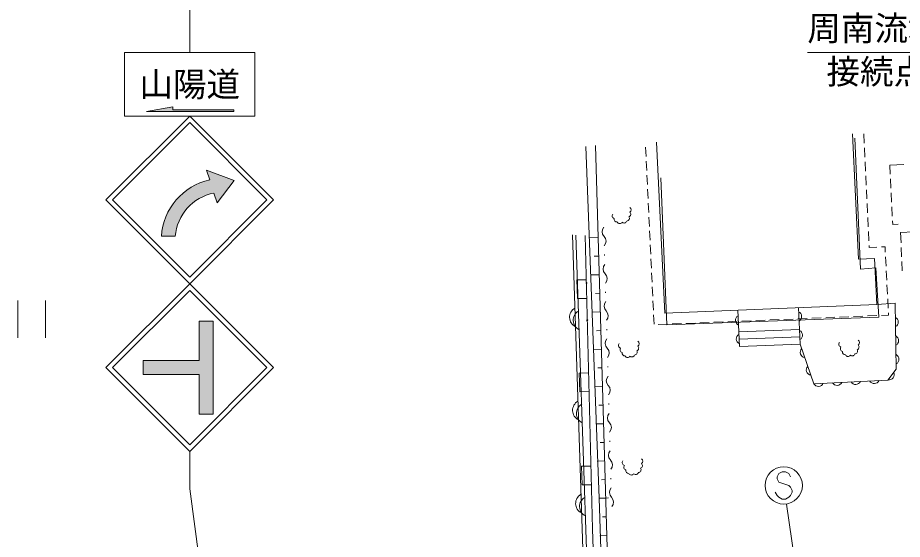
# Model space of a CAD drawing. Units: millimetres, scale not verified. Extents: x 40000 to 680000, y 20000 to 380000.
# Drawn here: x 376450 to 423919, y 305848 to 333835 of the extents above; entities that cross this region are included whole.
import ezdxf
from ezdxf.enums import TextEntityAlignment as Align

# ---------------------------------------------------------------- set-up
doc = ezdxf.new("R2010")
doc.units = ezdxf.units.MM
doc.header["$LTSCALE"] = 1000
for name, color, linetype, lineweight in [('M-BGD', 7, 'Continuous', 13), ('M-BMK-HTXT', 7, 'Continuous', 13), ('M-STR-HTXT', 7, 'Continuous', 13), ('M-STR-STRC', 7, 'Continuous', 13)]:
    doc.layers.add(name, color=color, linetype=linetype, lineweight=lineweight)
doc.styles.add('ＭＳ ゴシック', font='')
doc.styles.get('ＭＳ ゴシック').set_extended_font_data('MS Gothic')

msp = doc.modelspace()

# ---------------------------------------------------------------- hatches: boundary and pattern name
at = {"layer": 'M-STR-STRC'}
for points in [[(388047, 328804), (388047, 328898), (384778, 328898), (384778, 329051), (383360, 328804)], [(388058, 325093), (386588, 325657), (386754, 325138, 0.33299), (384161, 322106), (384161, 322106), (384904, 322105, -0.33505), (386980, 324428), (386980, 324428), (387146, 323909)], [(386931, 312558), (386931, 317558), (386181, 317558), (386181, 315433), (383181, 315433), (383181, 314683), (386181, 314683), (386181, 312558)]]:
    msp.add_hatch(color=256, dxfattribs=at).paths.add_polyline_path(points)

# ---------------------------------------------------------------- linework, layer by layer
at = {"layer": 'M-BGD'}
for p, q in [((421573, 320882), (421255, 327605)), ((421879, 327104), (421856, 327604)), ((410735, 327163), (411169, 317986)), ((406929, 326920), (407652, 308056)), ((407453, 326970), (408131, 303623)), ((410147, 326885), (410171, 326385)), ((421915, 326355), (421891, 326854)), ((410183, 326135), (410206, 325636)), ((421950, 325606), (421927, 326105)), ((423253, 325919), (424002, 325955)), ((423276, 325434), (423253, 325919)), ((410218, 325386), (410242, 324887)), ((421986, 324857), (421962, 325356)), ((423311, 324685), (423288, 325184)), ((410254, 324637), (410277, 324138)), ((422021, 324107), (421998, 324607)), ((423347, 323936), (423323, 324435)), ((410289, 323888), (410313, 323388)), ((422057, 323358), (422033, 323858)), ((423382, 323186), (423359, 323686)), ((410325, 323139), (410348, 322639)), ((422092, 322609), (422068, 323109)), ((423404, 322735), (423394, 322937)), ((410360, 322390), (410384, 321890)), ((422128, 321860), (422104, 322359)), ((423701, 322749), (423404, 322735)), ((423829, 322316), (424519, 322344)), ((423852, 321757), (423829, 322316)), ((406222, 322184), (406832, 303333)), ((406406, 322169), (407057, 303024)), ((406897, 322145), (407299, 306406)), ((407597, 322045), (407107, 322030)), ((410396, 321640), (410419, 321141)), ((422144, 321513), (422139, 321610)), ((422546, 321530), (422144, 321513)), ((422992, 321549), (422796, 321541)), ((423008, 321247), (422992, 321549)), ((423883, 321008), (423862, 321507)), ((407627, 321045), (407382, 321038)), ((407941, 321123), (407942, 321073)), ((410431, 320891), (410455, 320392)), ((421573, 320882), (422424, 320922)), ((422550, 318448), (422424, 320922)), ((423046, 320498), (423021, 320997)), ((423914, 320259), (423893, 320758)), ((407656, 320046), (407179, 320032)), ((410467, 320142), (410490, 319643)), ((423085, 319749), (423059, 320248)), ((406958, 319774), (406458, 319761)), ((406458, 319761), (406483, 318761)), ((423123, 318999), (423097, 319499)), ((407685, 319046), (407447, 319039)), ((407998, 319124), (408000, 319074)), ((410502, 319393), (410526, 318894)), ((376450, 318655), (376450, 316655)), ((377950, 318655), (377950, 316655)), ((406483, 318761), (406983, 318774)), ((410537, 318644), (410561, 318144)), ((423538, 318517), (422550, 318448)), ((423161, 318250), (423136, 318750)), ((423596, 314969), (423538, 318519)), ((407714, 318046), (407252, 318033)), ((422550, 318451), (411169, 317986)), ((415091, 318146), (415181, 316187)), ((418437, 316310), (418344, 318279)), ((410573, 317895), (410597, 317395)), ((415311, 317555), (415811, 317575)), ((416061, 317586), (416560, 317606)), ((416810, 317616), (417310, 317637)), ((417560, 317647), (418059, 317667)), ((418309, 317678), (418809, 317698)), ((419058, 317708), (419558, 317729)), ((419808, 317739), (420307, 317759)), ((420557, 317769), (421057, 317790)), ((421306, 317800), (421806, 317820)), ((422056, 317831), (422555, 317851)), ((422805, 317861), (423181, 317877)), ((423181, 317877), (423174, 318001)), ((408055, 317125), (408057, 317075)), ((410815, 317371), (411315, 317392)), ((411565, 317402), (412064, 317422)), ((412314, 317433), (412814, 317453)), ((413063, 317463), (413563, 317484)), ((413813, 317494), (414312, 317514)), ((414562, 317524), (415062, 317545)), ((415150, 316986), (418407, 317110)), ((407744, 317047), (407512, 317040)), ((415165, 316586), (418422, 316710)), ((415181, 316187), (418437, 316310)), ((418437, 316310), (419164, 314192)), ((407773, 316047), (407324, 316034)), ((407085, 314775), (406585, 314762)), ((406585, 314762), (406611, 313763)), ((407802, 315048), (407578, 315041)), ((408112, 315126), (408114, 315076)), ((423145, 314387), (423596, 314969)), ((419164, 314192), (423145, 314387)), ((406611, 313763), (407111, 313775)), ((407831, 314048), (407396, 314035)), ((407861, 313049), (407643, 313042)), ((408170, 313127), (408171, 313077)), ((407890, 312049), (407468, 312037)), ((407919, 311049), (407708, 311043)), ((408227, 311127), (408228, 311077)), ((407948, 310050), (407540, 310038)), ((407213, 309777), (406713, 309764)), ((406713, 309764), (406739, 308764)), ((407978, 309050), (407774, 309044)), ((408284, 309128), (408285, 309078)), ((406739, 308764), (407238, 308777)), ((407652, 308056), (408151, 308073)), ((407810, 303577), (407652, 308056)), ((408007, 308051), (407652, 308040)), ((408036, 307051), (407839, 307045)), ((407299, 306406), (407380, 303212)), ((408066, 306052), (407685, 306040))]:
    msp.add_line(p, q, dxfattribs=at)
msp.add_lwpolyline([(410965, 325244), (411280, 317364), (422659, 317767), (422502, 320407), (421678, 320347), (421363, 327370)], dxfattribs=at)
for centre in [(406972, 319602), (407013, 317599)]:
    msp.add_circle(centre, 25.1, dxfattribs=at)
for centre, radius, start, end in [((408500, 323205), 150, 142.015, 255.5721), ((409199, 323291), 150, 291.0694, 48.4353), ((409219, 323530), 150, 302.1749, 58.4295), ((408608, 323024), 150, 166.0405, 275.6166), ((408760, 322936), 150, 204.1569, 327.7428), ((408987, 322967), 150, 228.0739, 342.5176), ((409125, 323072), 150, 271.7094, 31.7856), ((408168, 322355), 362, 138.0353, 225.2409), ((407658, 321840), 362, 318.0353, 45.2409), ((408226, 320356), 362, 138.0353, 225.2409), ((407715, 319841), 362, 318.0353, 45.2409), ((408283, 318357), 362, 138.0353, 225.2409), ((406632, 317764), 567, 119.9274, 243.7824), ((406828, 317603), 567, 120.0213, 243.8763), ((407772, 317842), 362, 318.0353, 45.2409), ((418233, 317802), 283, 300.7833, 64.6382), ((415249, 317601), 283, 120.7011, 244.5562), ((423421, 317505), 283, 299.0051, 62.8601), ((415295, 316602), 283, 120.7011, 244.5562), ((418280, 316803), 283, 300.7833, 64.6382), ((423438, 316505), 283, 299.0051, 62.8601), ((408340, 316358), 362, 138.0353, 225.2409), ((408840, 316256), 150, 138.2897, 256.9051), ((409623, 316104), 150, 291.0694, 48.4353), ((409643, 316343), 150, 302.1749, 58.4295), ((420663, 316314), 150, 138.2897, 256.9051), ((420747, 316075), 150, 142.015, 255.5721), ((421446, 316161), 150, 291.0694, 48.4353), ((421465, 316400), 150, 302.1749, 58.4295), ((407829, 315843), 362, 318.0353, 45.2409), ((408924, 316018), 150, 142.015, 255.5721), ((409032, 315836), 150, 166.0405, 275.6166), ((409184, 315748), 150, 204.1569, 327.7428), ((409411, 315780), 150, 228.0739, 342.5176), ((409549, 315885), 150, 271.7094, 31.7856), ((418725, 315881), 283, 137.0156, 260.8707), ((420855, 315894), 150, 166.0405, 275.6166), ((421007, 315806), 150, 204.1569, 327.7428), ((421234, 315837), 150, 228.0739, 342.5176), ((421372, 315942), 150, 271.7094, 31.7856), ((423454, 315505), 283, 299.0051, 62.8601), ((419050, 314935), 283, 137.0156, 260.8707), ((423208, 314686), 283, 260.344, 24.199), ((408397, 314359), 362, 138.0353, 225.2409), ((420416, 314387), 283, 210.876, 334.7311), ((421415, 314436), 283, 210.876, 334.7311), ((422414, 314485), 283, 210.876, 334.7311), ((407887, 313844), 362, 318.0353, 45.2409), ((419418, 314338), 283, 210.876, 334.7311), ((406794, 312767), 567, 119.9274, 243.7824), ((406998, 312606), 567, 120.0213, 243.8763), ((408454, 312359), 362, 138.0353, 225.2409), ((407944, 311845), 362, 318.0353, 45.2409), ((408511, 310360), 362, 138.0353, 225.2409), ((408001, 309845), 362, 318.0353, 45.2409), ((409040, 309953), 150, 138.2897, 256.9051), ((409842, 310040), 150, 302.1749, 58.4295), ((409124, 309715), 150, 142.015, 255.5721), ((409232, 309533), 150, 166.0405, 275.6166), ((409749, 309582), 150, 271.7094, 31.7856), ((409823, 309801), 150, 291.0694, 48.4353), ((409384, 309445), 150, 204.1569, 327.7428), ((409611, 309477), 150, 228.0739, 342.5176), ((408569, 308361), 362, 138.0353, 225.2409), ((406956, 307770), 567, 119.9274, 243.7824), ((407168, 307608), 567, 120.0213, 243.8763), ((408058, 307846), 362, 318.0353, 45.2409)]:
    msp.add_arc(centre, radius, start, end, dxfattribs=at)
at = {"layer": 'M-BMK-HTXT'}
msp.add_lwpolyline([(436178, 311600), (431723, 331959), (418823, 331959)], dxfattribs=at)
at = {"layer": 'M-STR-HTXT'}
for p, q in [((387428, 295406), (385681, 308558)), ((418894, 299564), (417704, 307739))]:
    msp.add_line(p, q, dxfattribs=at)
at = {"layer": 'M-STR-STRC'}
for p, q in [((385681, 343460), (385681, 331960)), ((381181, 324060), (385681, 328560)), ((383360, 328804), (388047, 328804)), ((390182, 324059), (385681, 328560)), ((381535, 324060), (385681, 328206)), ((389828, 324059), (385681, 328206)), ((386754, 325138), (386588, 325657)), ((386588, 325657), (388058, 325093)), ((388058, 325093), (387146, 323909)), ((387146, 323909), (386980, 324428)), ((381181, 324060), (385681, 319559)), ((381535, 324060), (385681, 319913)), ((385681, 319913), (389828, 324059)), ((385682, 319559), (390182, 324059)), ((384161, 322106), (384904, 322105)), ((381181, 315059), (385681, 319559)), ((390182, 315059), (385681, 319559)), ((381535, 315059), (385681, 319205)), ((389828, 315059), (385681, 319205)), ((386931, 317558), (386181, 317558)), ((386181, 315433), (386181, 317558)), ((386931, 312558), (386931, 317558)), ((383181, 314683), (383181, 315433)), ((386181, 315433), (383181, 315433)), ((381181, 315059), (385681, 310558)), ((381535, 315059), (385681, 310912)), ((385681, 310912), (389828, 315059)), ((385682, 310559), (390182, 315059)), ((386181, 314683), (383181, 314683)), ((386181, 312558), (386181, 314683)), ((386931, 312558), (386181, 312558)), ((385681, 310558), (385681, 308558)), ((417286, 309373), (417195, 309191)), ((417195, 309191), (417195, 309100)), ((417195, 309100), (417286, 308918)), ((417468, 309464), (417286, 309373)), ((417649, 309464), (417468, 309464)), ((417831, 309373), (417649, 309464)), ((417922, 309191), (417831, 309373)), ((417286, 308918), (417831, 308737)), ((417831, 308737), (417922, 308646)), ((417922, 308646), (418013, 308464)), ((417195, 308191), (417104, 308373)), ((417286, 308100), (417195, 308191)), ((417468, 308009), (417286, 308100)), ((417831, 308100), (417649, 308009)), ((417922, 308191), (417831, 308100)), ((418013, 308373), (417922, 308191)), ((418013, 308464), (418013, 308373)), ((417649, 308009), (417468, 308009))]:
    msp.add_line(p, q, dxfattribs=at)
msp.add_lwpolyline([(382181, 328560), (389181, 328560), (389181, 331960), (382181, 331960)], close=True, dxfattribs=at)
msp.add_lwpolyline([(383360, 328804), (384778, 329051), (384778, 328898), (388047, 328898), (388047, 328804)], dxfattribs=at)
msp.add_circle((417559, 308737), 1000, dxfattribs=at)
for radius, start, end in [(3327, 102.6281, 176.2968), (2586, 101.1656, 175.26)]:
    msp.add_arc((387481, 321891), radius, start, end, dxfattribs=at)

# ---------------------------------------------------------------- texts
at = {"layer": 'M-BMK-HTXT', "style": 'ＭＳ ゴシック'}
msp.add_text('接続点NO3', height=1320, dxfattribs=at).set_placement((419848, 329882), align=Align.BOTTOM_LEFT)
at = {"layer": 'M-STR-HTXT', "style": 'ＭＳ ゴシック'}
msp.add_text('周南流域下水道', height=1320, dxfattribs=at).set_placement((418823, 332209), align=Align.BOTTOM_LEFT)
at = {"layer": 'M-STR-STRC', "style": 'ＭＳ ゴシック'}
msp.add_text('山陽道', height=1320, dxfattribs=at).set_placement((385681, 330260), align=Align.MIDDLE_CENTER)

doc.saveas('drawing.dxf')
